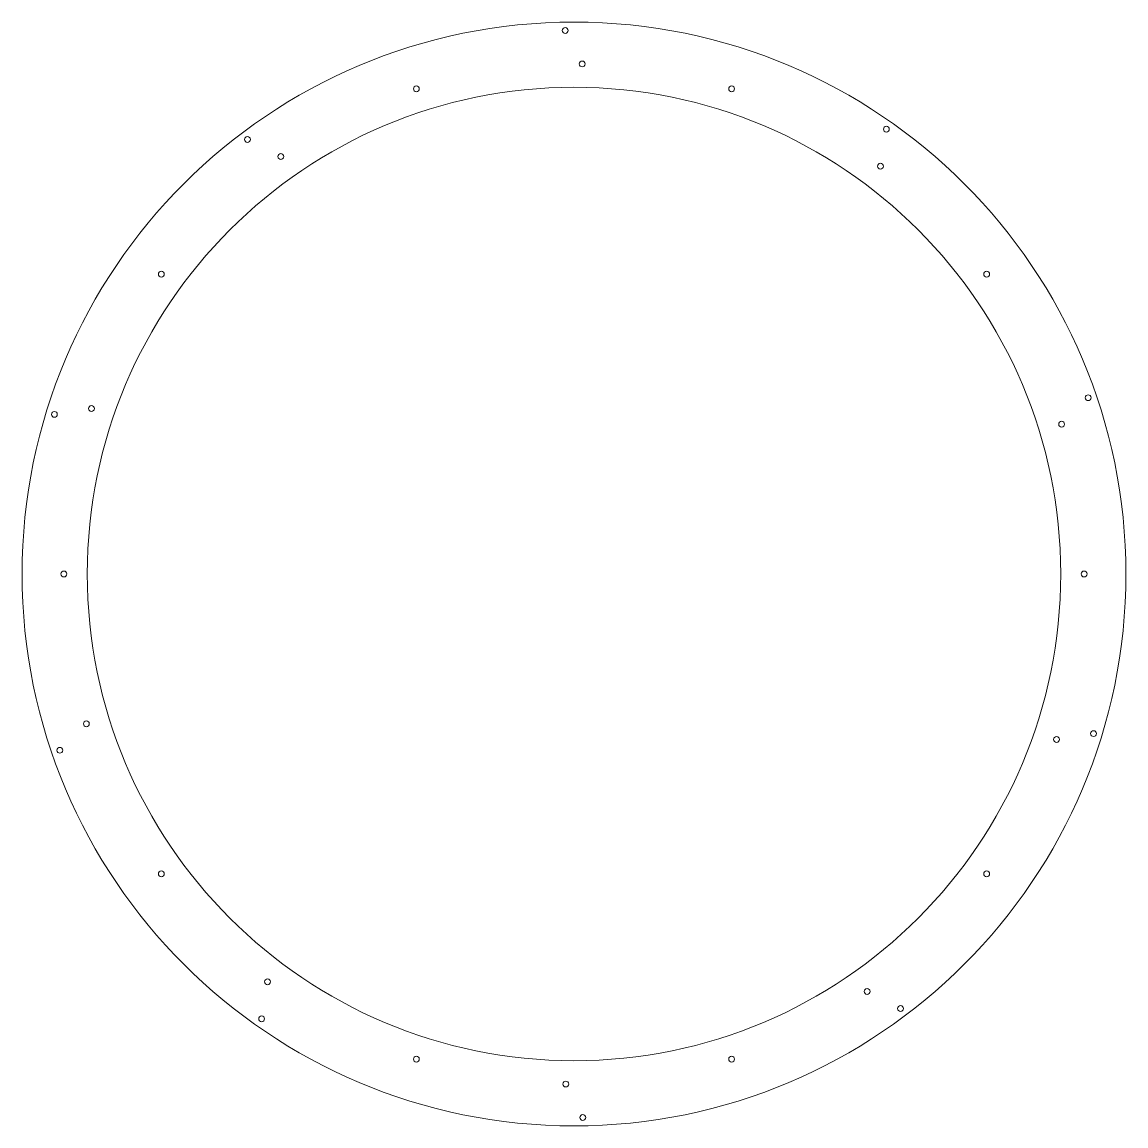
# Paper-space layout 'Metal Ring' of a CAD drawing. Header units: millimetres. Extents: x 168 to 828, y 90 to 750.
import ezdxf

# ---------------------------------------------------------------- set-up
doc = ezdxf.new("R2010")
doc.units = ezdxf.units.MM

psp = doc.layouts.new('Metal Ring')

# ---------------------------------------------------------------- linework, layer by layer
at = {"color": 7, "linetype": 'Continuous', "lineweight": 15}
for centre, radius in [((497.67, 419.52), 330), ((492.43, 744.48), 1.75), ((502.59, 724.48), 1.75), ((497.67, 419.52), 291), ((403.42, 709.59), 1.75), ((591.92, 709.59), 1.75), ((684.44, 685.49), 1.75), ((302.43, 679.34), 1.75), ((322.4, 669.13), 1.75), ((680.9, 663.35), 1.75), ((250.92, 598.79), 1.75), ((744.42, 598.79), 1.75), ((805.11, 524.92), 1.75), ((187, 514.95), 1.75), ((209.16, 518.43), 1.75), ((789.22, 509.08), 1.75), ((192.67, 419.52), 1.75), ((802.67, 419.52), 1.75), ((206.12, 329.96), 1.75), ((808.34, 324.08), 1.75), ((786.19, 320.61), 1.75), ((190.24, 314.12), 1.75), ((250.92, 240.24), 1.75), ((744.42, 240.24), 1.75), ((314.44, 175.69), 1.75), ((672.94, 169.91), 1.75), ((692.91, 159.7), 1.75), ((310.9, 153.54), 1.75), ((403.42, 129.45), 1.75), ((591.92, 129.45), 1.75), ((492.75, 114.56), 1.75), ((502.91, 94.56), 1.75)]:
    psp.add_circle(centre, radius, dxfattribs=at)

doc.saveas('drawing.dxf')
